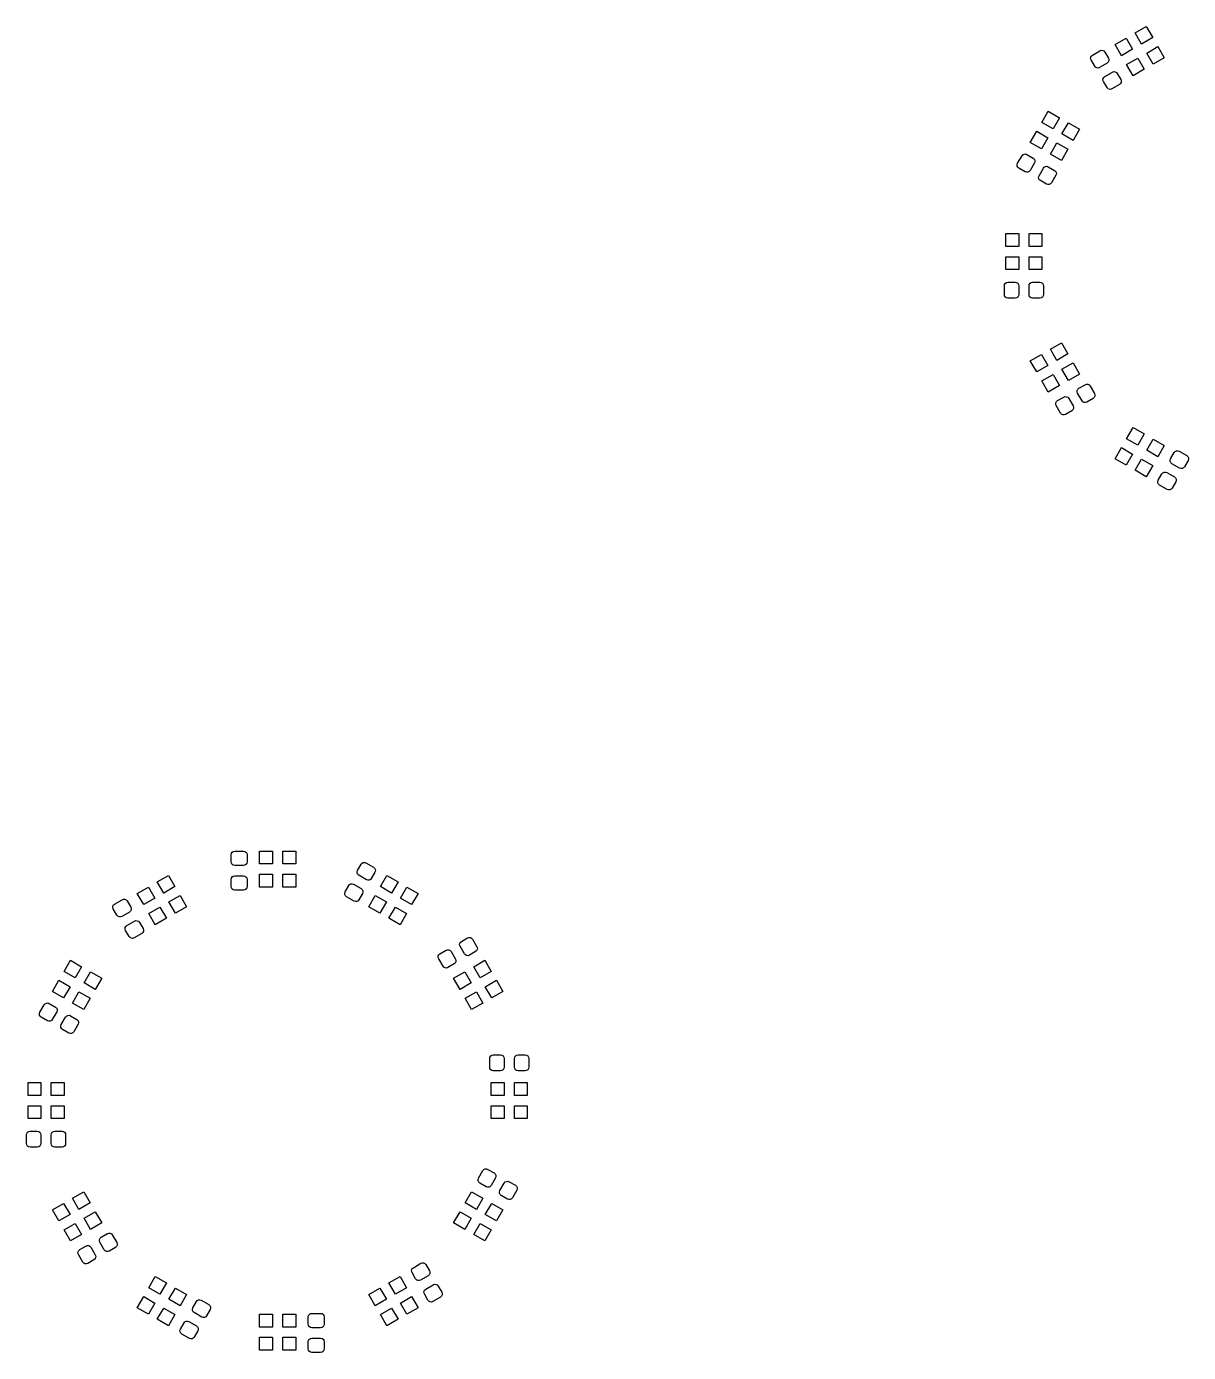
# Model space of a CAD drawing. Header units: millimetres. Extents: x 22 to 192, y -134 to -29.
# Drawn here: x 22.2 to 67.4, y -81.8 to -30.2 of the extents above; entities that cross this region are included whole.
import ezdxf

# ---------------------------------------------------------------- set-up
doc = ezdxf.new("R2010")
doc.units = ezdxf.units.MM
doc.layers.add('BLACK', color=250, linetype='CONTINUOUS')

msp = doc.modelspace()

# ---------------------------------------------------------------- linework, layer by layer
at = {"layer": 'BLACK', "linetype": 'CONTINUOUS'}
for p, q in [((65.323205, -30.499554), (65.756217, -30.249554)), ((65.756217, -30.249554), (66.006217, -30.682566)), ((64.543783, -30.949554), (64.976795, -30.699554)), ((64.976795, -30.699554), (65.226795, -31.132566)), ((65.573205, -30.932566), (65.323205, -30.499554)), ((66.006217, -30.682566), (65.573205, -30.932566)), ((63.597546, -31.444563), (63.621706, -31.395571)), ((63.621706, -31.395571), (63.662776, -31.359554)), ((63.662776, -31.359554), (63.957224, -31.189554)), ((63.957224, -31.189554), (64.008951, -31.171995)), ((64.008951, -31.171995), (64.063459, -31.175568)), ((64.063459, -31.175568), (64.112451, -31.199728)), ((64.112451, -31.199728), (64.148468, -31.240797)), ((64.148468, -31.240797), (64.288468, -31.483285)), ((64.793783, -31.382566), (64.543783, -30.949554)), ((65.226795, -31.132566), (64.793783, -31.382566)), ((65.773205, -31.278976), (66.206217, -31.028976)), ((66.023205, -31.711988), (65.773205, -31.278976)), ((66.206217, -31.028976), (66.456217, -31.461988)), ((63.593973, -31.499071), (63.597546, -31.444563)), ((63.611532, -31.550797), (63.593973, -31.499071)), ((63.751532, -31.793285), (63.611532, -31.550797)), ((63.787549, -31.834354), (63.751532, -31.793285)), ((63.836541, -31.858514), (63.787549, -31.834354)), ((63.891049, -31.862087), (63.836541, -31.858514)), ((63.942776, -31.844528), (63.891049, -31.862087)), ((64.237224, -31.674528), (63.942776, -31.844528)), ((64.278294, -31.638511), (64.237224, -31.674528)), ((64.302454, -31.589519), (64.278294, -31.638511)), ((64.288468, -31.483285), (64.306027, -31.535011)), ((64.306027, -31.535011), (64.302454, -31.589519)), ((64.993783, -31.728976), (65.426795, -31.478976)), ((65.243783, -32.161988), (64.993783, -31.728976)), ((65.676795, -31.911988), (65.243783, -32.161988)), ((65.426795, -31.478976), (65.676795, -31.911988)), ((66.456217, -31.461988), (66.023205, -31.711988)), ((64.073973, -32.330455), (64.077546, -32.275947)), ((64.091532, -32.382181), (64.073973, -32.330455)), ((64.077546, -32.275947), (64.101706, -32.226955)), ((64.231532, -32.624669), (64.091532, -32.382181)), ((64.101706, -32.226955), (64.142776, -32.190938)), ((64.142776, -32.190938), (64.437224, -32.020938)), ((64.437224, -32.020938), (64.488951, -32.003379)), ((64.488951, -32.003379), (64.543459, -32.006952)), ((64.543459, -32.006952), (64.592451, -32.031112)), ((64.592451, -32.031112), (64.628468, -32.072181)), ((64.628468, -32.072181), (64.768468, -32.314669)), ((64.758294, -32.469895), (64.717224, -32.505912)), ((64.782454, -32.420903), (64.758294, -32.469895)), ((64.768468, -32.314669), (64.786027, -32.366395)), ((64.786027, -32.366395), (64.782454, -32.420903)), ((64.267549, -32.665738), (64.231532, -32.624669)), ((64.316541, -32.689898), (64.267549, -32.665738)), ((64.371049, -32.693471), (64.316541, -32.689898)), ((64.422776, -32.675912), (64.371049, -32.693471)), ((64.717224, -32.505912), (64.422776, -32.675912)), ((61.699554, -33.976795), (61.949554, -33.543783)), ((62.132566, -34.226795), (61.699554, -33.976795)), ((61.949554, -33.543783), (62.382566, -33.793783)), ((62.382566, -33.793783), (62.132566, -34.226795)), ((62.478976, -34.426795), (62.728976, -33.993783)), ((62.728976, -33.993783), (63.161988, -34.243783)), ((61.249554, -34.756217), (61.499554, -34.323205)), ((61.499554, -34.323205), (61.932566, -34.573205)), ((62.911988, -34.676795), (62.478976, -34.426795)), ((63.161988, -34.243783), (62.911988, -34.676795)), ((61.682566, -35.006217), (61.249554, -34.756217)), ((61.932566, -34.573205), (61.682566, -35.006217)), ((62.028976, -35.206217), (62.278976, -34.773205)), ((62.278976, -34.773205), (62.711988, -35.023205)), ((62.711988, -35.023205), (62.461988, -35.456217)), ((60.756821, -35.567224), (60.926821, -35.272776)), ((60.926821, -35.272776), (60.962838, -35.231706)), ((60.962838, -35.231706), (61.01183, -35.207546)), ((61.01183, -35.207546), (61.066338, -35.203973)), ((61.066338, -35.203973), (61.118064, -35.221532)), ((61.118064, -35.221532), (61.360552, -35.361532)), ((61.411795, -35.552776), (61.241795, -35.847224)), ((61.360552, -35.361532), (61.401621, -35.397549)), ((61.401621, -35.397549), (61.425781, -35.446541)), ((61.429354, -35.501049), (61.411795, -35.552776)), ((61.425781, -35.446541), (61.429354, -35.501049)), ((62.461988, -35.456217), (62.028976, -35.206217)), ((60.739262, -35.618951), (60.756821, -35.567224)), ((60.742835, -35.673459), (60.739262, -35.618951)), ((60.766995, -35.722451), (60.742835, -35.673459)), ((60.808064, -35.758468), (60.766995, -35.722451)), ((61.050552, -35.898468), (60.808064, -35.758468)), ((61.102278, -35.916027), (61.050552, -35.898468)), ((61.156786, -35.912454), (61.102278, -35.916027)), ((61.205778, -35.888294), (61.156786, -35.912454)), ((61.241795, -35.847224), (61.205778, -35.888294)), ((61.570646, -36.098951), (61.588205, -36.047224)), ((61.588205, -36.047224), (61.758205, -35.752776)), ((61.758205, -35.752776), (61.794222, -35.711706)), ((61.794222, -35.711706), (61.843214, -35.687546)), ((61.843214, -35.687546), (61.897722, -35.683973)), ((61.897722, -35.683973), (61.949448, -35.701532)), ((61.949448, -35.701532), (62.191936, -35.841532)), ((62.243179, -36.032776), (62.073179, -36.327224)), ((62.191936, -35.841532), (62.233005, -35.877549)), ((62.233005, -35.877549), (62.257165, -35.926541)), ((62.260738, -35.981049), (62.243179, -36.032776)), ((62.257165, -35.926541), (62.260738, -35.981049)), ((61.574219, -36.153459), (61.570646, -36.098951)), ((61.598379, -36.202451), (61.574219, -36.153459)), ((61.639448, -36.238468), (61.598379, -36.202451)), ((61.881936, -36.378468), (61.639448, -36.238468)), ((61.933662, -36.396027), (61.881936, -36.378468)), ((61.98817, -36.392454), (61.933662, -36.396027)), ((62.037162, -36.368294), (61.98817, -36.392454)), ((62.073179, -36.327224), (62.037162, -36.368294)), ((60.3, -38.8), (60.3, -38.3)), ((60.3, -38.3), (60.8, -38.3)), ((60.8, -38.3), (60.8, -38.8)), ((61.2, -38.8), (61.2, -38.3)), ((61.2, -38.3), (61.7, -38.3)), ((61.7, -38.3), (61.7, -38.8)), ((60.8, -38.8), (60.3, -38.8)), ((61.7, -38.8), (61.2, -38.8)), ((60.3, -39.7), (60.3, -39.2)), ((60.3, -39.2), (60.8, -39.2)), ((60.8, -39.2), (60.8, -39.7)), ((61.2, -39.7), (61.2, -39.2)), ((61.2, -39.2), (61.7, -39.2)), ((61.7, -39.2), (61.7, -39.7)), ((60.281005, -40.231005), (60.326424, -40.200657)), ((60.8, -39.7), (60.3, -39.7)), ((60.326424, -40.200657), (60.38, -40.19)), ((60.38, -40.19), (60.66, -40.19)), ((60.66, -40.19), (60.713576, -40.200657)), ((60.713576, -40.200657), (60.758995, -40.231005)), ((61.7, -39.7), (61.2, -39.7)), ((61.241005, -40.231005), (61.286424, -40.200657)), ((61.286424, -40.200657), (61.34, -40.19)), ((61.34, -40.19), (61.62, -40.19)), ((61.62, -40.19), (61.673576, -40.200657)), ((61.673576, -40.200657), (61.718995, -40.231005)), ((60.24, -40.33), (60.250657, -40.276424)), ((60.24, -40.67), (60.24, -40.33)), ((60.250657, -40.723576), (60.24, -40.67)), ((60.250657, -40.276424), (60.281005, -40.231005)), ((60.758995, -40.231005), (60.789343, -40.276424)), ((60.789343, -40.276424), (60.8, -40.33)), ((60.8, -40.67), (60.789343, -40.723576)), ((60.8, -40.33), (60.8, -40.67)), ((61.2, -40.33), (61.210657, -40.276424)), ((61.2, -40.67), (61.2, -40.33)), ((61.210657, -40.723576), (61.2, -40.67)), ((61.210657, -40.276424), (61.241005, -40.231005)), ((61.718995, -40.231005), (61.749343, -40.276424)), ((61.749343, -40.276424), (61.76, -40.33)), ((61.76, -40.67), (61.749343, -40.723576)), ((61.76, -40.33), (61.76, -40.67)), ((60.281005, -40.768995), (60.250657, -40.723576)), ((60.326424, -40.799343), (60.281005, -40.768995)), ((60.38, -40.81), (60.326424, -40.799343)), ((60.66, -40.81), (60.38, -40.81)), ((60.713576, -40.799343), (60.66, -40.81)), ((60.758995, -40.768995), (60.713576, -40.799343)), ((60.789343, -40.723576), (60.758995, -40.768995)), ((61.241005, -40.768995), (61.210657, -40.723576)), ((61.286424, -40.799343), (61.241005, -40.768995)), ((61.34, -40.81), (61.286424, -40.799343)), ((61.62, -40.81), (61.34, -40.81)), ((61.673576, -40.799343), (61.62, -40.81)), ((61.718995, -40.768995), (61.673576, -40.799343)), ((61.749343, -40.723576), (61.718995, -40.768995)), ((62.028976, -42.793783), (62.461988, -42.543783)), ((62.461988, -42.543783), (62.711988, -42.976795)), ((61.249554, -43.243783), (61.682566, -42.993783)), ((61.499554, -43.676795), (61.249554, -43.243783)), ((61.682566, -42.993783), (61.932566, -43.426795)), ((62.278976, -43.226795), (62.028976, -42.793783)), ((62.711988, -42.976795), (62.278976, -43.226795)), ((61.932566, -43.426795), (61.499554, -43.676795)), ((61.699554, -44.023205), (62.132566, -43.773205)), ((62.132566, -43.773205), (62.382566, -44.206217)), ((62.478976, -43.573205), (62.911988, -43.323205)), ((62.728976, -44.006217), (62.478976, -43.573205)), ((63.161988, -43.756217), (62.728976, -44.006217)), ((62.911988, -43.323205), (63.161988, -43.756217)), ((61.949554, -44.456217), (61.699554, -44.023205)), ((62.382566, -44.206217), (61.949554, -44.456217)), ((63.098379, -44.347549), (63.139448, -44.311532)), ((63.139448, -44.311532), (63.381936, -44.171532)), ((63.381936, -44.171532), (63.433662, -44.153973)), ((63.433662, -44.153973), (63.48817, -44.157546)), ((63.48817, -44.157546), (63.537162, -44.181706)), ((63.537162, -44.181706), (63.573179, -44.222776)), ((63.573179, -44.222776), (63.743179, -44.517224)), ((62.242835, -44.876541), (62.266995, -44.827549)), ((62.266995, -44.827549), (62.308064, -44.791532)), ((62.308064, -44.791532), (62.550552, -44.651532)), ((62.550552, -44.651532), (62.602278, -44.633973)), ((62.602278, -44.633973), (62.656786, -44.637546)), ((62.656786, -44.637546), (62.705778, -44.661706)), ((62.705778, -44.661706), (62.741795, -44.702776)), ((62.741795, -44.702776), (62.911795, -44.997224)), ((63.070646, -44.451049), (63.074219, -44.396541)), ((63.088205, -44.502776), (63.070646, -44.451049)), ((63.074219, -44.396541), (63.098379, -44.347549)), ((63.258205, -44.797224), (63.088205, -44.502776)), ((63.294222, -44.838294), (63.258205, -44.797224)), ((63.343214, -44.862454), (63.294222, -44.838294)), ((63.691936, -44.708468), (63.449448, -44.848468)), ((63.733005, -44.672451), (63.691936, -44.708468)), ((63.757165, -44.623459), (63.733005, -44.672451)), ((63.743179, -44.517224), (63.760738, -44.568951)), ((63.760738, -44.568951), (63.757165, -44.623459)), ((62.239262, -44.931049), (62.242835, -44.876541)), ((62.256821, -44.982776), (62.239262, -44.931049)), ((62.426821, -45.277224), (62.256821, -44.982776)), ((62.462838, -45.318294), (62.426821, -45.277224)), ((62.51183, -45.342454), (62.462838, -45.318294)), ((62.566338, -45.346027), (62.51183, -45.342454)), ((62.618064, -45.328468), (62.566338, -45.346027)), ((62.860552, -45.188468), (62.618064, -45.328468)), ((62.901621, -45.152451), (62.860552, -45.188468)), ((62.925781, -45.103459), (62.901621, -45.152451)), ((62.911795, -44.997224), (62.929354, -45.048951)), ((62.929354, -45.048951), (62.925781, -45.103459)), ((63.397722, -44.866027), (63.343214, -44.862454)), ((63.449448, -44.848468), (63.397722, -44.866027)), ((64.993783, -46.271024), (65.243783, -45.838012)), ((65.243783, -45.838012), (65.676795, -46.088012)), ((65.426795, -46.521024), (64.993783, -46.271024)), ((65.676795, -46.088012), (65.426795, -46.521024)), ((65.773205, -46.721024), (66.023205, -46.288012)), ((66.023205, -46.288012), (66.456217, -46.538012)), ((64.543783, -47.050446), (64.793783, -46.617434)), ((64.793783, -46.617434), (65.226795, -46.867434)), ((65.226795, -46.867434), (64.976795, -47.300446)), ((66.206217, -46.971024), (65.773205, -46.721024)), ((66.456217, -46.538012), (66.206217, -46.971024)), ((66.701532, -47.050552), (66.841532, -46.808064)), ((66.841532, -46.808064), (66.877549, -46.766995)), ((66.877549, -46.766995), (66.926541, -46.742835)), ((66.926541, -46.742835), (66.981049, -46.739262)), ((66.981049, -46.739262), (67.032776, -46.756821)), ((67.032776, -46.756821), (67.327224, -46.926821)), ((64.976795, -47.300446), (64.543783, -47.050446)), ((65.323205, -47.500446), (65.573205, -47.067434)), ((65.573205, -47.067434), (66.006217, -47.317434)), ((66.006217, -47.317434), (65.756217, -47.750446)), ((66.683973, -47.102278), (66.701532, -47.050552)), ((66.687546, -47.156786), (66.683973, -47.102278)), ((66.711706, -47.205778), (66.687546, -47.156786)), ((66.752776, -47.241795), (66.711706, -47.205778)), ((67.047224, -47.411795), (66.752776, -47.241795)), ((67.098951, -47.429354), (67.047224, -47.411795)), ((67.202451, -47.401621), (67.153459, -47.425781)), ((67.238468, -47.360552), (67.202451, -47.401621)), ((67.378468, -47.118064), (67.238468, -47.360552)), ((67.327224, -46.926821), (67.368294, -46.962838)), ((67.368294, -46.962838), (67.392454, -47.01183)), ((67.396027, -47.066338), (67.378468, -47.118064)), ((67.392454, -47.01183), (67.396027, -47.066338)), ((65.756217, -47.750446), (65.323205, -47.500446)), ((66.203973, -47.933662), (66.221532, -47.881936)), ((66.221532, -47.881936), (66.361532, -47.639448)), ((66.361532, -47.639448), (66.397549, -47.598379)), ((66.397549, -47.598379), (66.446541, -47.574219)), ((66.446541, -47.574219), (66.501049, -47.570646)), ((66.501049, -47.570646), (66.552776, -47.588205)), ((66.552776, -47.588205), (66.847224, -47.758205)), ((66.847224, -47.758205), (66.888294, -47.794222)), ((66.888294, -47.794222), (66.912454, -47.843214)), ((66.916027, -47.897722), (66.898468, -47.949448)), ((66.912454, -47.843214), (66.916027, -47.897722)), ((67.153459, -47.425781), (67.098951, -47.429354)), ((66.207546, -47.98817), (66.203973, -47.933662)), ((66.231706, -48.037162), (66.207546, -47.98817)), ((66.272776, -48.073179), (66.231706, -48.037162)), ((66.567224, -48.243179), (66.272776, -48.073179)), ((66.618951, -48.260738), (66.567224, -48.243179)), ((66.673459, -48.257165), (66.618951, -48.260738)), ((66.722451, -48.233005), (66.673459, -48.257165)), ((66.758468, -48.191936), (66.722451, -48.233005)), ((66.898468, -47.949448), (66.758468, -48.191936)), ((30.200657, -62.386424), (30.231005, -62.341005)), ((30.231005, -62.341005), (30.276424, -62.310657)), ((30.276424, -62.310657), (30.33, -62.3)), ((30.33, -62.3), (30.67, -62.3)), ((30.67, -62.3), (30.723576, -62.310657)), ((30.723576, -62.310657), (30.768995, -62.341005)), ((30.768995, -62.341005), (30.799343, -62.386424)), ((31.3, -62.8), (31.3, -62.3)), ((31.3, -62.3), (31.8, -62.3)), ((31.8, -62.3), (31.8, -62.8)), ((32.2, -62.8), (32.2, -62.3)), ((32.2, -62.3), (32.7, -62.3)), ((32.7, -62.3), (32.7, -62.8)), ((30.19, -62.44), (30.200657, -62.386424)), ((30.19, -62.72), (30.19, -62.44)), ((30.200657, -62.773576), (30.19, -62.72)), ((30.231005, -62.818995), (30.200657, -62.773576)), ((30.276424, -62.849343), (30.231005, -62.818995)), ((30.33, -62.86), (30.276424, -62.849343)), ((30.67, -62.86), (30.33, -62.86)), ((30.723576, -62.849343), (30.67, -62.86)), ((30.768995, -62.818995), (30.723576, -62.849343)), ((30.799343, -62.773576), (30.768995, -62.818995)), ((30.799343, -62.386424), (30.81, -62.44)), ((30.81, -62.72), (30.799343, -62.773576)), ((30.81, -62.44), (30.81, -62.72)), ((31.8, -62.8), (31.3, -62.8)), ((32.7, -62.8), (32.2, -62.8)), ((35.101532, -63.050552), (35.241532, -62.808064)), ((35.241532, -62.808064), (35.277549, -62.766995)), ((35.277549, -62.766995), (35.326541, -62.742835)), ((35.326541, -62.742835), (35.381049, -62.739262)), ((35.381049, -62.739262), (35.432776, -62.756821)), ((35.432776, -62.756821), (35.727224, -62.926821)), ((27.323205, -63.499554), (27.756217, -63.249554)), ((27.756217, -63.249554), (28.006217, -63.682566)), ((30.19, -63.4), (30.200657, -63.346424)), ((30.200657, -63.346424), (30.231005, -63.301005)), ((30.231005, -63.301005), (30.276424, -63.270657)), ((30.276424, -63.270657), (30.33, -63.26)), ((30.33, -63.26), (30.67, -63.26)), ((30.67, -63.26), (30.723576, -63.270657)), ((30.723576, -63.270657), (30.768995, -63.301005)), ((30.768995, -63.301005), (30.799343, -63.346424)), ((30.799343, -63.346424), (30.81, -63.4)), ((31.3, -63.7), (31.3, -63.2)), ((31.3, -63.2), (31.8, -63.2)), ((31.8, -63.2), (31.8, -63.7)), ((32.2, -63.7), (32.2, -63.2)), ((32.2, -63.2), (32.7, -63.2)), ((32.7, -63.2), (32.7, -63.7)), ((35.083973, -63.102278), (35.101532, -63.050552)), ((35.087546, -63.156786), (35.083973, -63.102278)), ((35.111706, -63.205778), (35.087546, -63.156786)), ((35.152776, -63.241795), (35.111706, -63.205778)), ((35.447224, -63.411795), (35.152776, -63.241795)), ((35.638468, -63.360552), (35.602451, -63.401621)), ((35.778468, -63.118064), (35.638468, -63.360552)), ((35.727224, -62.926821), (35.768294, -62.962838)), ((35.768294, -62.962838), (35.792454, -63.01183)), ((35.796027, -63.066338), (35.778468, -63.118064)), ((35.792454, -63.01183), (35.796027, -63.066338)), ((35.993783, -63.682566), (36.243783, -63.249554)), ((36.243783, -63.249554), (36.676795, -63.499554)), ((26.543783, -63.949554), (26.976795, -63.699554)), ((26.976795, -63.699554), (27.226795, -64.132566)), ((27.573205, -63.932566), (27.323205, -63.499554)), ((28.006217, -63.682566), (27.573205, -63.932566)), ((30.19, -63.68), (30.19, -63.4)), ((30.200657, -63.733576), (30.19, -63.68)), ((30.231005, -63.778995), (30.200657, -63.733576)), ((30.276424, -63.809343), (30.231005, -63.778995)), ((30.33, -63.82), (30.276424, -63.809343)), ((30.67, -63.82), (30.33, -63.82)), ((30.723576, -63.809343), (30.67, -63.82)), ((30.768995, -63.778995), (30.723576, -63.809343)), ((30.799343, -63.733576), (30.768995, -63.778995)), ((30.81, -63.68), (30.799343, -63.733576)), ((30.81, -63.4), (30.81, -63.68)), ((31.8, -63.7), (31.3, -63.7)), ((32.7, -63.7), (32.2, -63.7)), ((34.603973, -63.933662), (34.621532, -63.881936)), ((34.621532, -63.881936), (34.761532, -63.639448)), ((34.761532, -63.639448), (34.797549, -63.598379)), ((34.797549, -63.598379), (34.846541, -63.574219)), ((34.846541, -63.574219), (34.901049, -63.570646)), ((34.901049, -63.570646), (34.952776, -63.588205)), ((34.952776, -63.588205), (35.247224, -63.758205)), ((35.247224, -63.758205), (35.288294, -63.794222)), ((35.288294, -63.794222), (35.312454, -63.843214)), ((35.316027, -63.897722), (35.298468, -63.949448)), ((35.312454, -63.843214), (35.316027, -63.897722)), ((35.498951, -63.429354), (35.447224, -63.411795)), ((35.553459, -63.425781), (35.498951, -63.429354)), ((35.602451, -63.401621), (35.553459, -63.425781)), ((36.426795, -63.932566), (35.993783, -63.682566)), ((36.676795, -63.499554), (36.426795, -63.932566)), ((36.773205, -64.132566), (37.023205, -63.699554)), ((37.023205, -63.699554), (37.456217, -63.949554)), ((25.597546, -64.444563), (25.621706, -64.395571)), ((25.621706, -64.395571), (25.662776, -64.359554)), ((25.662776, -64.359554), (25.957224, -64.189554)), ((25.957224, -64.189554), (26.008951, -64.171995)), ((26.008951, -64.171995), (26.063459, -64.175568)), ((26.063459, -64.175568), (26.112451, -64.199728)), ((26.112451, -64.199728), (26.148468, -64.240797)), ((26.148468, -64.240797), (26.288468, -64.483285)), ((26.793783, -64.382566), (26.543783, -63.949554)), ((27.226795, -64.132566), (26.793783, -64.382566)), ((27.773205, -64.278976), (28.206217, -64.028976)), ((28.023205, -64.711988), (27.773205, -64.278976)), ((28.206217, -64.028976), (28.456217, -64.461988)), ((34.607546, -63.98817), (34.603973, -63.933662)), ((34.631706, -64.037162), (34.607546, -63.98817)), ((34.672776, -64.073179), (34.631706, -64.037162)), ((34.967224, -64.243179), (34.672776, -64.073179)), ((35.018951, -64.260738), (34.967224, -64.243179)), ((35.073459, -64.257165), (35.018951, -64.260738)), ((35.122451, -64.233005), (35.073459, -64.257165)), ((35.158468, -64.191936), (35.122451, -64.233005)), ((35.298468, -63.949448), (35.158468, -64.191936)), ((35.543783, -64.461988), (35.793783, -64.028976)), ((35.793783, -64.028976), (36.226795, -64.278976)), ((36.226795, -64.278976), (35.976795, -64.711988)), ((37.206217, -64.382566), (36.773205, -64.132566)), ((37.456217, -63.949554), (37.206217, -64.382566)), ((25.593973, -64.499071), (25.597546, -64.444563)), ((25.611532, -64.550797), (25.593973, -64.499071)), ((25.751532, -64.793285), (25.611532, -64.550797)), ((25.787549, -64.834354), (25.751532, -64.793285)), ((25.836541, -64.858514), (25.787549, -64.834354)), ((25.891049, -64.862087), (25.836541, -64.858514)), ((25.942776, -64.844528), (25.891049, -64.862087)), ((26.237224, -64.674528), (25.942776, -64.844528)), ((26.278294, -64.638511), (26.237224, -64.674528)), ((26.302454, -64.589519), (26.278294, -64.638511)), ((26.288468, -64.483285), (26.306027, -64.535011)), ((26.306027, -64.535011), (26.302454, -64.589519)), ((26.993783, -64.728976), (27.426795, -64.478976)), ((27.243783, -65.161988), (26.993783, -64.728976)), ((27.676795, -64.911988), (27.243783, -65.161988)), ((27.426795, -64.478976), (27.676795, -64.911988)), ((28.456217, -64.461988), (28.023205, -64.711988)), ((35.976795, -64.711988), (35.543783, -64.461988)), ((36.323205, -64.911988), (36.573205, -64.478976)), ((36.756217, -65.161988), (36.323205, -64.911988)), ((36.573205, -64.478976), (37.006217, -64.728976)), ((37.006217, -64.728976), (36.756217, -65.161988)), ((26.073973, -65.330455), (26.077546, -65.275947)), ((26.091532, -65.382181), (26.073973, -65.330455)), ((26.077546, -65.275947), (26.101706, -65.226955)), ((26.231532, -65.624669), (26.091532, -65.382181)), ((26.101706, -65.226955), (26.142776, -65.190938)), ((26.142776, -65.190938), (26.437224, -65.020938)), ((26.437224, -65.020938), (26.488951, -65.003379)), ((26.488951, -65.003379), (26.543459, -65.006952)), ((26.543459, -65.006952), (26.592451, -65.031112)), ((26.592451, -65.031112), (26.628468, -65.072181)), ((26.628468, -65.072181), (26.768468, -65.314669)), ((26.782454, -65.420903), (26.758294, -65.469895)), ((26.768468, -65.314669), (26.786027, -65.366395)), ((26.786027, -65.366395), (26.782454, -65.420903)), ((26.267549, -65.665738), (26.231532, -65.624669)), ((26.316541, -65.689898), (26.267549, -65.665738)), ((26.371049, -65.693471), (26.316541, -65.689898)), ((26.422776, -65.675912), (26.371049, -65.693471)), ((26.717224, -65.505912), (26.422776, -65.675912)), ((26.758294, -65.469895), (26.717224, -65.505912)), ((39.070646, -65.951049), (39.074219, -65.896541)), ((39.088205, -66.002776), (39.070646, -65.951049)), ((39.074219, -65.896541), (39.098379, -65.847549)), ((39.098379, -65.847549), (39.139448, -65.811532)), ((39.139448, -65.811532), (39.381936, -65.671532)), ((39.381936, -65.671532), (39.433662, -65.653973)), ((39.433662, -65.653973), (39.48817, -65.657546)), ((39.48817, -65.657546), (39.537162, -65.681706)), ((39.537162, -65.681706), (39.573179, -65.722776)), ((39.573179, -65.722776), (39.743179, -66.017224)), ((38.239262, -66.431049), (38.242835, -66.376541)), ((38.256821, -66.482776), (38.239262, -66.431049)), ((38.242835, -66.376541), (38.266995, -66.327549)), ((38.426821, -66.777224), (38.256821, -66.482776)), ((38.266995, -66.327549), (38.308064, -66.291532)), ((38.308064, -66.291532), (38.550552, -66.151532)), ((38.550552, -66.151532), (38.602278, -66.133973)), ((38.602278, -66.133973), (38.656786, -66.137546)), ((38.656786, -66.137546), (38.705778, -66.161706)), ((38.705778, -66.161706), (38.741795, -66.202776)), ((38.741795, -66.202776), (38.911795, -66.497224)), ((39.258205, -66.297224), (39.088205, -66.002776)), ((39.294222, -66.338294), (39.258205, -66.297224)), ((39.343214, -66.362454), (39.294222, -66.338294)), ((39.397722, -66.366027), (39.343214, -66.362454)), ((39.449448, -66.348468), (39.397722, -66.366027)), ((39.691936, -66.208468), (39.449448, -66.348468)), ((39.733005, -66.172451), (39.691936, -66.208468)), ((39.757165, -66.123459), (39.733005, -66.172451)), ((39.743179, -66.017224), (39.760738, -66.068951)), ((39.760738, -66.068951), (39.757165, -66.123459)), ((23.699554, -66.976795), (23.949554, -66.543783)), ((24.132566, -67.226795), (23.699554, -66.976795)), ((23.949554, -66.543783), (24.382566, -66.793783)), ((24.382566, -66.793783), (24.132566, -67.226795)), ((24.478976, -67.426795), (24.728976, -66.993783)), ((24.728976, -66.993783), (25.161988, -67.243783)), ((38.462838, -66.818294), (38.426821, -66.777224)), ((38.51183, -66.842454), (38.462838, -66.818294)), ((38.566338, -66.846027), (38.51183, -66.842454)), ((38.618064, -66.828468), (38.566338, -66.846027)), ((38.860552, -66.688468), (38.618064, -66.828468)), ((38.838012, -67.243783), (39.271024, -66.993783)), ((38.901621, -66.652451), (38.860552, -66.688468)), ((38.925781, -66.603459), (38.901621, -66.652451)), ((38.911795, -66.497224), (38.929354, -66.548951)), ((38.929354, -66.548951), (38.925781, -66.603459)), ((39.271024, -66.993783), (39.521024, -67.426795)), ((39.617434, -66.793783), (40.050446, -66.543783)), ((39.867434, -67.226795), (39.617434, -66.793783)), ((40.300446, -66.976795), (39.867434, -67.226795)), ((40.050446, -66.543783), (40.300446, -66.976795)), ((23.249554, -67.756217), (23.499554, -67.323205)), ((23.499554, -67.323205), (23.932566, -67.573205)), ((24.911988, -67.676795), (24.478976, -67.426795)), ((25.161988, -67.243783), (24.911988, -67.676795)), ((39.088012, -67.676795), (38.838012, -67.243783)), ((39.521024, -67.426795), (39.088012, -67.676795)), ((40.067434, -67.573205), (40.500446, -67.323205)), ((40.500446, -67.323205), (40.750446, -67.756217)), ((23.682566, -68.006217), (23.249554, -67.756217)), ((23.932566, -67.573205), (23.682566, -68.006217)), ((24.028976, -68.206217), (24.278976, -67.773205)), ((24.278976, -67.773205), (24.711988, -68.023205)), ((24.711988, -68.023205), (24.461988, -68.456217)), ((39.288012, -68.023205), (39.721024, -67.773205)), ((39.538012, -68.456217), (39.288012, -68.023205)), ((39.721024, -67.773205), (39.971024, -68.206217)), ((40.317434, -68.006217), (40.067434, -67.573205)), ((40.750446, -67.756217), (40.317434, -68.006217)), ((22.756821, -68.567224), (22.926821, -68.272776)), ((22.926821, -68.272776), (22.962838, -68.231706)), ((22.962838, -68.231706), (23.01183, -68.207546)), ((23.01183, -68.207546), (23.066338, -68.203973)), ((23.066338, -68.203973), (23.118064, -68.221532)), ((23.118064, -68.221532), (23.360552, -68.361532)), ((23.360552, -68.361532), (23.401621, -68.397549)), ((23.401621, -68.397549), (23.425781, -68.446541)), ((23.429354, -68.501049), (23.411795, -68.552776)), ((23.425781, -68.446541), (23.429354, -68.501049)), ((24.461988, -68.456217), (24.028976, -68.206217)), ((39.971024, -68.206217), (39.538012, -68.456217)), ((22.739262, -68.618951), (22.756821, -68.567224)), ((22.742835, -68.673459), (22.739262, -68.618951)), ((22.766995, -68.722451), (22.742835, -68.673459)), ((22.808064, -68.758468), (22.766995, -68.722451)), ((23.050552, -68.898468), (22.808064, -68.758468)), ((23.102278, -68.916027), (23.050552, -68.898468)), ((23.156786, -68.912454), (23.102278, -68.916027)), ((23.205778, -68.888294), (23.156786, -68.912454)), ((23.241795, -68.847224), (23.205778, -68.888294)), ((23.411795, -68.552776), (23.241795, -68.847224)), ((23.570646, -69.098951), (23.588205, -69.047224)), ((23.588205, -69.047224), (23.758205, -68.752776)), ((23.758205, -68.752776), (23.794222, -68.711706)), ((23.794222, -68.711706), (23.843214, -68.687546)), ((23.843214, -68.687546), (23.897722, -68.683973)), ((23.897722, -68.683973), (23.949448, -68.701532)), ((23.949448, -68.701532), (24.191936, -68.841532)), ((24.243179, -69.032776), (24.073179, -69.327224)), ((24.191936, -68.841532), (24.233005, -68.877549)), ((24.233005, -68.877549), (24.257165, -68.926541)), ((24.260738, -68.981049), (24.243179, -69.032776)), ((24.257165, -68.926541), (24.260738, -68.981049)), ((23.574219, -69.153459), (23.570646, -69.098951)), ((23.598379, -69.202451), (23.574219, -69.153459)), ((23.639448, -69.238468), (23.598379, -69.202451)), ((23.881936, -69.378468), (23.639448, -69.238468)), ((23.933662, -69.396027), (23.881936, -69.378468)), ((23.98817, -69.392454), (23.933662, -69.396027)), ((24.037162, -69.368294), (23.98817, -69.392454)), ((24.073179, -69.327224), (24.037162, -69.368294)), ((40.24, -70.36), (40.250657, -70.306424)), ((40.24, -70.7), (40.24, -70.36)), ((40.250657, -70.306424), (40.281005, -70.261005)), ((40.281005, -70.261005), (40.326424, -70.230657)), ((40.326424, -70.230657), (40.38, -70.22)), ((40.38, -70.22), (40.66, -70.22)), ((40.66, -70.22), (40.713576, -70.230657)), ((40.713576, -70.230657), (40.758995, -70.261005)), ((40.758995, -70.261005), (40.789343, -70.306424)), ((40.789343, -70.306424), (40.8, -70.36)), ((40.8, -70.36), (40.8, -70.7)), ((41.2, -70.36), (41.210657, -70.306424)), ((41.2, -70.7), (41.2, -70.36)), ((41.210657, -70.306424), (41.241005, -70.261005)), ((41.241005, -70.261005), (41.286424, -70.230657)), ((41.286424, -70.230657), (41.34, -70.22)), ((41.34, -70.22), (41.62, -70.22)), ((41.62, -70.22), (41.673576, -70.230657)), ((41.673576, -70.230657), (41.718995, -70.261005)), ((41.718995, -70.261005), (41.749343, -70.306424)), ((41.749343, -70.306424), (41.76, -70.36)), ((41.76, -70.36), (41.76, -70.7)), ((40.250657, -70.753576), (40.24, -70.7)), ((40.281005, -70.798995), (40.250657, -70.753576)), ((40.326424, -70.829343), (40.281005, -70.798995)), ((40.38, -70.84), (40.326424, -70.829343)), ((40.66, -70.84), (40.38, -70.84)), ((40.713576, -70.829343), (40.66, -70.84)), ((40.758995, -70.798995), (40.713576, -70.829343)), ((40.789343, -70.753576), (40.758995, -70.798995)), ((40.8, -70.7), (40.789343, -70.753576)), ((41.210657, -70.753576), (41.2, -70.7)), ((41.241005, -70.798995), (41.210657, -70.753576)), ((41.286424, -70.829343), (41.241005, -70.798995)), ((41.34, -70.84), (41.286424, -70.829343)), ((41.62, -70.84), (41.34, -70.84)), ((41.673576, -70.829343), (41.62, -70.84)), ((41.718995, -70.798995), (41.673576, -70.829343)), ((41.749343, -70.753576), (41.718995, -70.798995)), ((41.76, -70.7), (41.749343, -70.753576)), ((22.3, -71.8), (22.3, -71.3)), ((22.3, -71.3), (22.8, -71.3)), ((22.8, -71.3), (22.8, -71.8)), ((23.2, -71.8), (23.2, -71.3)), ((23.2, -71.3), (23.7, -71.3)), ((23.7, -71.3), (23.7, -71.8)), ((40.3, -71.8), (40.3, -71.3)), ((40.3, -71.3), (40.8, -71.3)), ((40.8, -71.3), (40.8, -71.8)), ((41.2, -71.8), (41.2, -71.3)), ((41.2, -71.3), (41.7, -71.3)), ((41.7, -71.3), (41.7, -71.8)), ((22.8, -71.8), (22.3, -71.8)), ((23.7, -71.8), (23.2, -71.8)), ((40.8, -71.8), (40.3, -71.8)), ((41.7, -71.8), (41.2, -71.8)), ((22.3, -72.7), (22.3, -72.2)), ((22.3, -72.2), (22.8, -72.2)), ((22.8, -72.2), (22.8, -72.7)), ((23.2, -72.7), (23.2, -72.2)), ((23.2, -72.2), (23.7, -72.2)), ((23.7, -72.2), (23.7, -72.7)), ((40.3, -72.7), (40.3, -72.2)), ((40.3, -72.2), (40.8, -72.2)), ((40.8, -72.2), (40.8, -72.7)), ((41.2, -72.7), (41.2, -72.2)), ((41.2, -72.2), (41.7, -72.2)), ((41.7, -72.2), (41.7, -72.7)), ((22.8, -72.7), (22.3, -72.7)), ((23.7, -72.7), (23.2, -72.7)), ((40.8, -72.7), (40.3, -72.7)), ((41.7, -72.7), (41.2, -72.7)), ((22.24, -73.33), (22.250657, -73.276424)), ((22.24, -73.67), (22.24, -73.33)), ((22.250657, -73.723576), (22.24, -73.67)), ((22.250657, -73.276424), (22.281005, -73.231005)), ((22.281005, -73.231005), (22.326424, -73.200657)), ((22.326424, -73.200657), (22.38, -73.19)), ((22.38, -73.19), (22.66, -73.19)), ((22.66, -73.19), (22.713576, -73.200657)), ((22.713576, -73.200657), (22.758995, -73.231005)), ((22.758995, -73.231005), (22.789343, -73.276424)), ((22.789343, -73.276424), (22.8, -73.33)), ((22.8, -73.67), (22.789343, -73.723576)), ((22.8, -73.33), (22.8, -73.67)), ((23.2, -73.33), (23.210657, -73.276424)), ((23.2, -73.67), (23.2, -73.33)), ((23.210657, -73.723576), (23.2, -73.67)), ((23.210657, -73.276424), (23.241005, -73.231005)), ((23.241005, -73.231005), (23.286424, -73.200657)), ((23.286424, -73.200657), (23.34, -73.19)), ((23.34, -73.19), (23.62, -73.19)), ((23.62, -73.19), (23.673576, -73.200657)), ((23.673576, -73.200657), (23.718995, -73.231005)), ((23.718995, -73.231005), (23.749343, -73.276424)), ((23.749343, -73.276424), (23.76, -73.33)), ((23.76, -73.67), (23.749343, -73.723576)), ((23.76, -73.33), (23.76, -73.67)), ((22.281005, -73.768995), (22.250657, -73.723576)), ((22.326424, -73.799343), (22.281005, -73.768995)), ((22.38, -73.81), (22.326424, -73.799343)), ((22.66, -73.81), (22.38, -73.81)), ((22.713576, -73.799343), (22.66, -73.81)), ((22.758995, -73.768995), (22.713576, -73.799343)), ((22.789343, -73.723576), (22.758995, -73.768995)), ((23.241005, -73.768995), (23.210657, -73.723576)), ((23.286424, -73.799343), (23.241005, -73.768995)), ((23.34, -73.81), (23.286424, -73.799343)), ((23.62, -73.81), (23.34, -73.81)), ((23.673576, -73.799343), (23.62, -73.81)), ((23.718995, -73.768995), (23.673576, -73.799343)), ((23.749343, -73.723576), (23.718995, -73.768995)), ((39.806821, -75.017224), (39.976821, -74.722776)), ((39.976821, -74.722776), (40.012838, -74.681706)), ((40.012838, -74.681706), (40.06183, -74.657546)), ((40.06183, -74.657546), (40.116338, -74.653973)), ((40.116338, -74.653973), (40.168064, -74.671532)), ((40.168064, -74.671532), (40.410552, -74.811532)), ((39.789262, -75.068951), (39.806821, -75.017224)), ((39.792835, -75.123459), (39.789262, -75.068951)), ((39.816995, -75.172451), (39.792835, -75.123459)), ((39.858064, -75.208468), (39.816995, -75.172451)), ((40.100552, -75.348468), (39.858064, -75.208468)), ((40.461795, -75.002776), (40.291795, -75.297224)), ((40.410552, -74.811532), (40.451621, -74.847549)), ((40.451621, -74.847549), (40.475781, -74.896541)), ((40.479354, -74.951049), (40.461795, -75.002776)), ((40.475781, -74.896541), (40.479354, -74.951049)), ((40.638205, -75.497224), (40.808205, -75.202776)), ((40.808205, -75.202776), (40.844222, -75.161706)), ((40.844222, -75.161706), (40.893214, -75.137546)), ((40.893214, -75.137546), (40.947722, -75.133973)), ((40.947722, -75.133973), (40.999448, -75.151532)), ((40.999448, -75.151532), (41.241936, -75.291532)), ((24.028976, -75.793783), (24.461988, -75.543783)), ((24.461988, -75.543783), (24.711988, -75.976795)), ((39.288012, -75.976795), (39.538012, -75.543783)), ((39.538012, -75.543783), (39.971024, -75.793783)), ((40.152278, -75.366027), (40.100552, -75.348468)), ((40.206786, -75.362454), (40.152278, -75.366027)), ((40.255778, -75.338294), (40.206786, -75.362454)), ((40.291795, -75.297224), (40.255778, -75.338294)), ((40.620646, -75.548951), (40.638205, -75.497224)), ((40.624219, -75.603459), (40.620646, -75.548951)), ((40.648379, -75.652451), (40.624219, -75.603459)), ((40.689448, -75.688468), (40.648379, -75.652451)), ((40.931936, -75.828468), (40.689448, -75.688468)), ((41.293179, -75.482776), (41.123179, -75.777224)), ((41.241936, -75.291532), (41.283005, -75.327549)), ((41.283005, -75.327549), (41.307165, -75.376541)), ((41.310738, -75.431049), (41.293179, -75.482776)), ((41.307165, -75.376541), (41.310738, -75.431049)), ((23.249554, -76.243783), (23.682566, -75.993783)), ((23.499554, -76.676795), (23.249554, -76.243783)), ((23.682566, -75.993783), (23.932566, -76.426795)), ((24.278976, -76.226795), (24.028976, -75.793783)), ((24.711988, -75.976795), (24.278976, -76.226795)), ((39.721024, -76.226795), (39.288012, -75.976795)), ((39.971024, -75.793783), (39.721024, -76.226795)), ((40.067434, -76.426795), (40.317434, -75.993783)), ((40.317434, -75.993783), (40.750446, -76.243783)), ((40.750446, -76.243783), (40.500446, -76.676795)), ((40.983662, -75.846027), (40.931936, -75.828468)), ((41.03817, -75.842454), (40.983662, -75.846027)), ((41.087162, -75.818294), (41.03817, -75.842454)), ((41.123179, -75.777224), (41.087162, -75.818294)), ((23.932566, -76.426795), (23.499554, -76.676795)), ((23.699554, -77.023205), (24.132566, -76.773205)), ((24.132566, -76.773205), (24.382566, -77.206217)), ((24.478976, -76.573205), (24.911988, -76.323205)), ((24.728976, -77.006217), (24.478976, -76.573205)), ((25.161988, -76.756217), (24.728976, -77.006217)), ((24.911988, -76.323205), (25.161988, -76.756217)), ((38.838012, -76.756217), (39.088012, -76.323205)), ((39.271024, -77.006217), (38.838012, -76.756217)), ((39.088012, -76.323205), (39.521024, -76.573205)), ((39.521024, -76.573205), (39.271024, -77.006217)), ((39.617434, -77.206217), (39.867434, -76.773205)), ((39.867434, -76.773205), (40.300446, -77.023205)), ((40.500446, -76.676795), (40.067434, -76.426795)), ((23.949554, -77.456217), (23.699554, -77.023205)), ((24.382566, -77.206217), (23.949554, -77.456217)), ((25.139448, -77.311532), (25.381936, -77.171532)), ((25.381936, -77.171532), (25.433662, -77.153973)), ((25.433662, -77.153973), (25.48817, -77.157546)), ((25.48817, -77.157546), (25.537162, -77.181706)), ((25.537162, -77.181706), (25.573179, -77.222776)), ((25.573179, -77.222776), (25.743179, -77.517224)), ((40.050446, -77.456217), (39.617434, -77.206217)), ((40.300446, -77.023205), (40.050446, -77.456217)), ((24.266995, -77.827549), (24.308064, -77.791532)), ((24.308064, -77.791532), (24.550552, -77.651532)), ((24.550552, -77.651532), (24.602278, -77.633973)), ((24.602278, -77.633973), (24.656786, -77.637546)), ((24.656786, -77.637546), (24.705778, -77.661706)), ((24.705778, -77.661706), (24.741795, -77.702776)), ((24.741795, -77.702776), (24.911795, -77.997224)), ((25.070646, -77.451049), (25.074219, -77.396541)), ((25.088205, -77.502776), (25.070646, -77.451049)), ((25.074219, -77.396541), (25.098379, -77.347549)), ((25.258205, -77.797224), (25.088205, -77.502776)), ((25.098379, -77.347549), (25.139448, -77.311532)), ((25.294222, -77.838294), (25.258205, -77.797224)), ((25.691936, -77.708468), (25.449448, -77.848468)), ((25.733005, -77.672451), (25.691936, -77.708468)), ((25.757165, -77.623459), (25.733005, -77.672451)), ((25.743179, -77.517224), (25.760738, -77.568951)), ((25.760738, -77.568951), (25.757165, -77.623459)), ((24.239262, -77.931049), (24.242835, -77.876541)), ((24.256821, -77.982776), (24.239262, -77.931049)), ((24.242835, -77.876541), (24.266995, -77.827549)), ((24.426821, -78.277224), (24.256821, -77.982776)), ((24.462838, -78.318294), (24.426821, -78.277224)), ((24.51183, -78.342454), (24.462838, -78.318294)), ((24.618064, -78.328468), (24.566338, -78.346027)), ((24.860552, -78.188468), (24.618064, -78.328468)), ((24.901621, -78.152451), (24.860552, -78.188468)), ((24.925781, -78.103459), (24.901621, -78.152451)), ((24.911795, -77.997224), (24.929354, -78.048951)), ((24.929354, -78.048951), (24.925781, -78.103459)), ((25.343214, -77.862454), (25.294222, -77.838294)), ((25.397722, -77.866027), (25.343214, -77.862454)), ((25.449448, -77.848468), (25.397722, -77.866027)), ((37.272776, -78.494088), (37.567224, -78.324088)), ((37.567224, -78.324088), (37.618951, -78.306529)), ((37.618951, -78.306529), (37.673459, -78.310102)), ((37.673459, -78.310102), (37.722451, -78.334262)), ((37.722451, -78.334262), (37.758468, -78.375331)), ((24.566338, -78.346027), (24.51183, -78.342454)), ((26.993783, -79.271024), (27.243783, -78.838012)), ((27.243783, -78.838012), (27.676795, -79.088012)), ((36.323205, -79.088012), (36.756217, -78.838012)), ((36.756217, -78.838012), (37.006217, -79.271024)), ((37.203973, -78.633605), (37.207546, -78.579097)), ((37.221532, -78.685331), (37.203973, -78.633605)), ((37.207546, -78.579097), (37.231706, -78.530105)), ((37.361532, -78.927819), (37.221532, -78.685331)), ((37.231706, -78.530105), (37.272776, -78.494088)), ((37.847224, -78.809062), (37.552776, -78.979062)), ((37.758468, -78.375331), (37.898468, -78.617819)), ((37.888294, -78.773045), (37.847224, -78.809062)), ((37.912454, -78.724053), (37.888294, -78.773045)), ((37.898468, -78.617819), (37.916027, -78.669545)), ((37.916027, -78.669545), (37.912454, -78.724053)), ((27.426795, -79.521024), (26.993783, -79.271024)), ((27.676795, -79.088012), (27.426795, -79.521024)), ((27.773205, -79.721024), (28.023205, -79.288012)), ((28.023205, -79.288012), (28.456217, -79.538012)), ((35.543783, -79.538012), (35.976795, -79.288012)), ((35.976795, -79.288012), (36.226795, -79.721024)), ((36.573205, -79.521024), (36.323205, -79.088012)), ((37.006217, -79.271024), (36.573205, -79.521024)), ((37.397549, -78.968888), (37.361532, -78.927819)), ((37.446541, -78.993048), (37.397549, -78.968888)), ((37.501049, -78.996621), (37.446541, -78.993048)), ((37.552776, -78.979062), (37.501049, -78.996621)), ((37.687546, -79.410481), (37.711706, -79.361489)), ((37.711706, -79.361489), (37.752776, -79.325472)), ((37.752776, -79.325472), (38.047224, -79.155472)), ((38.047224, -79.155472), (38.098951, -79.137913)), ((38.098951, -79.137913), (38.153459, -79.141486)), ((38.153459, -79.141486), (38.202451, -79.165646)), ((38.202451, -79.165646), (38.238468, -79.206715)), ((38.238468, -79.206715), (38.378468, -79.449203)), ((26.543783, -80.050446), (26.793783, -79.617434)), ((26.793783, -79.617434), (27.226795, -79.867434)), ((27.226795, -79.867434), (26.976795, -80.300446)), ((28.206217, -79.971024), (27.773205, -79.721024)), ((28.456217, -79.538012), (28.206217, -79.971024)), ((28.701532, -80.050552), (28.841532, -79.808064)), ((28.841532, -79.808064), (28.877549, -79.766995)), ((28.877549, -79.766995), (28.926541, -79.742835)), ((28.926541, -79.742835), (28.981049, -79.739262)), ((28.981049, -79.739262), (29.032776, -79.756821)), ((29.032776, -79.756821), (29.327224, -79.926821)), ((35.793783, -79.971024), (35.543783, -79.538012)), ((36.226795, -79.721024), (35.793783, -79.971024)), ((36.773205, -79.867434), (37.206217, -79.617434)), ((37.023205, -80.300446), (36.773205, -79.867434)), ((37.206217, -79.617434), (37.456217, -80.050446)), ((37.683973, -79.464989), (37.687546, -79.410481)), ((37.701532, -79.516715), (37.683973, -79.464989)), ((37.841532, -79.759203), (37.701532, -79.516715)), ((37.877549, -79.800272), (37.841532, -79.759203)), ((37.926541, -79.824432), (37.877549, -79.800272)), ((37.981049, -79.828005), (37.926541, -79.824432)), ((38.032776, -79.810446), (37.981049, -79.828005)), ((38.327224, -79.640446), (38.032776, -79.810446)), ((38.368294, -79.604429), (38.327224, -79.640446)), ((38.392454, -79.555437), (38.368294, -79.604429)), ((38.378468, -79.449203), (38.396027, -79.500929)), ((38.396027, -79.500929), (38.392454, -79.555437)), ((26.976795, -80.300446), (26.543783, -80.050446)), ((27.323205, -80.500446), (27.573205, -80.067434)), ((27.573205, -80.067434), (28.006217, -80.317434)), ((28.006217, -80.317434), (27.756217, -80.750446)), ((28.683973, -80.102278), (28.701532, -80.050552)), ((28.687546, -80.156786), (28.683973, -80.102278)), ((28.711706, -80.205778), (28.687546, -80.156786)), ((28.752776, -80.241795), (28.711706, -80.205778)), ((29.047224, -80.411795), (28.752776, -80.241795)), ((29.202451, -80.401621), (29.153459, -80.425781)), ((29.238468, -80.360552), (29.202451, -80.401621)), ((29.378468, -80.118064), (29.238468, -80.360552)), ((29.327224, -79.926821), (29.368294, -79.962838)), ((29.368294, -79.962838), (29.392454, -80.01183)), ((29.396027, -80.066338), (29.378468, -80.118064)), ((29.392454, -80.01183), (29.396027, -80.066338)), ((31.3, -80.8), (31.3, -80.3)), ((31.3, -80.3), (31.8, -80.3)), ((31.8, -80.3), (31.8, -80.8)), ((32.2, -80.8), (32.2, -80.3)), ((32.2, -80.3), (32.7, -80.3)), ((32.7, -80.3), (32.7, -80.8)), ((33.19, -80.41), (33.200657, -80.356424)), ((33.200657, -80.356424), (33.231005, -80.311005)), ((33.231005, -80.311005), (33.276424, -80.280657)), ((33.276424, -80.280657), (33.33, -80.27)), ((33.33, -80.27), (33.67, -80.27)), ((33.67, -80.27), (33.723576, -80.280657)), ((33.723576, -80.280657), (33.768995, -80.311005)), ((33.768995, -80.311005), (33.799343, -80.356424)), ((33.799343, -80.356424), (33.81, -80.41)), ((35.993783, -80.317434), (36.426795, -80.067434)), ((36.243783, -80.750446), (35.993783, -80.317434)), ((36.426795, -80.067434), (36.676795, -80.500446)), ((37.456217, -80.050446), (37.023205, -80.300446)), ((27.756217, -80.750446), (27.323205, -80.500446)), ((28.203973, -80.933662), (28.221532, -80.881936)), ((28.221532, -80.881936), (28.361532, -80.639448)), ((28.361532, -80.639448), (28.397549, -80.598379)), ((28.397549, -80.598379), (28.446541, -80.574219)), ((28.446541, -80.574219), (28.501049, -80.570646)), ((28.501049, -80.570646), (28.552776, -80.588205)), ((28.552776, -80.588205), (28.847224, -80.758205)), ((28.847224, -80.758205), (28.888294, -80.794222)), ((28.888294, -80.794222), (28.912454, -80.843214)), ((28.916027, -80.897722), (28.898468, -80.949448)), ((28.912454, -80.843214), (28.916027, -80.897722)), ((29.098951, -80.429354), (29.047224, -80.411795)), ((29.153459, -80.425781), (29.098951, -80.429354)), ((31.8, -80.8), (31.3, -80.8)), ((32.7, -80.8), (32.2, -80.8)), ((33.19, -80.69), (33.19, -80.41)), ((33.200657, -80.743576), (33.19, -80.69)), ((33.231005, -80.788995), (33.200657, -80.743576)), ((33.276424, -80.819343), (33.231005, -80.788995)), ((33.33, -80.83), (33.276424, -80.819343)), ((33.67, -80.83), (33.33, -80.83)), ((33.723576, -80.819343), (33.67, -80.83)), ((33.768995, -80.788995), (33.723576, -80.819343)), ((33.799343, -80.743576), (33.768995, -80.788995)), ((33.81, -80.69), (33.799343, -80.743576)), ((33.81, -80.41), (33.81, -80.69)), ((36.676795, -80.500446), (36.243783, -80.750446)), ((28.207546, -80.98817), (28.203973, -80.933662)), ((28.231706, -81.037162), (28.207546, -80.98817)), ((28.272776, -81.073179), (28.231706, -81.037162)), ((28.567224, -81.243179), (28.272776, -81.073179)), ((28.618951, -81.260738), (28.567224, -81.243179)), ((28.673459, -81.257165), (28.618951, -81.260738)), ((28.722451, -81.233005), (28.673459, -81.257165)), ((28.758468, -81.191936), (28.722451, -81.233005)), ((28.898468, -80.949448), (28.758468, -81.191936)), ((31.3, -81.7), (31.3, -81.2)), ((31.3, -81.2), (31.8, -81.2)), ((31.8, -81.2), (31.8, -81.7)), ((32.2, -81.7), (32.2, -81.2)), ((32.2, -81.2), (32.7, -81.2)), ((32.7, -81.2), (32.7, -81.7)), ((33.19, -81.37), (33.200657, -81.316424)), ((33.19, -81.65), (33.19, -81.37)), ((33.200657, -81.316424), (33.231005, -81.271005)), ((33.231005, -81.271005), (33.276424, -81.240657)), ((33.276424, -81.240657), (33.33, -81.23)), ((33.33, -81.23), (33.67, -81.23)), ((33.67, -81.23), (33.723576, -81.240657)), ((33.723576, -81.240657), (33.768995, -81.271005)), ((33.768995, -81.271005), (33.799343, -81.316424)), ((33.799343, -81.316424), (33.81, -81.37)), ((33.81, -81.37), (33.81, -81.65)), ((31.8, -81.7), (31.3, -81.7)), ((32.7, -81.7), (32.2, -81.7)), ((33.200657, -81.703576), (33.19, -81.65)), ((33.231005, -81.748995), (33.200657, -81.703576)), ((33.276424, -81.779343), (33.231005, -81.748995)), ((33.33, -81.79), (33.276424, -81.779343)), ((33.67, -81.79), (33.33, -81.79)), ((33.723576, -81.779343), (33.67, -81.79)), ((33.768995, -81.748995), (33.723576, -81.779343)), ((33.799343, -81.703576), (33.768995, -81.748995)), ((33.81, -81.65), (33.799343, -81.703576))]:
    msp.add_line(p, q, dxfattribs=at)

doc.saveas('drawing.dxf')
